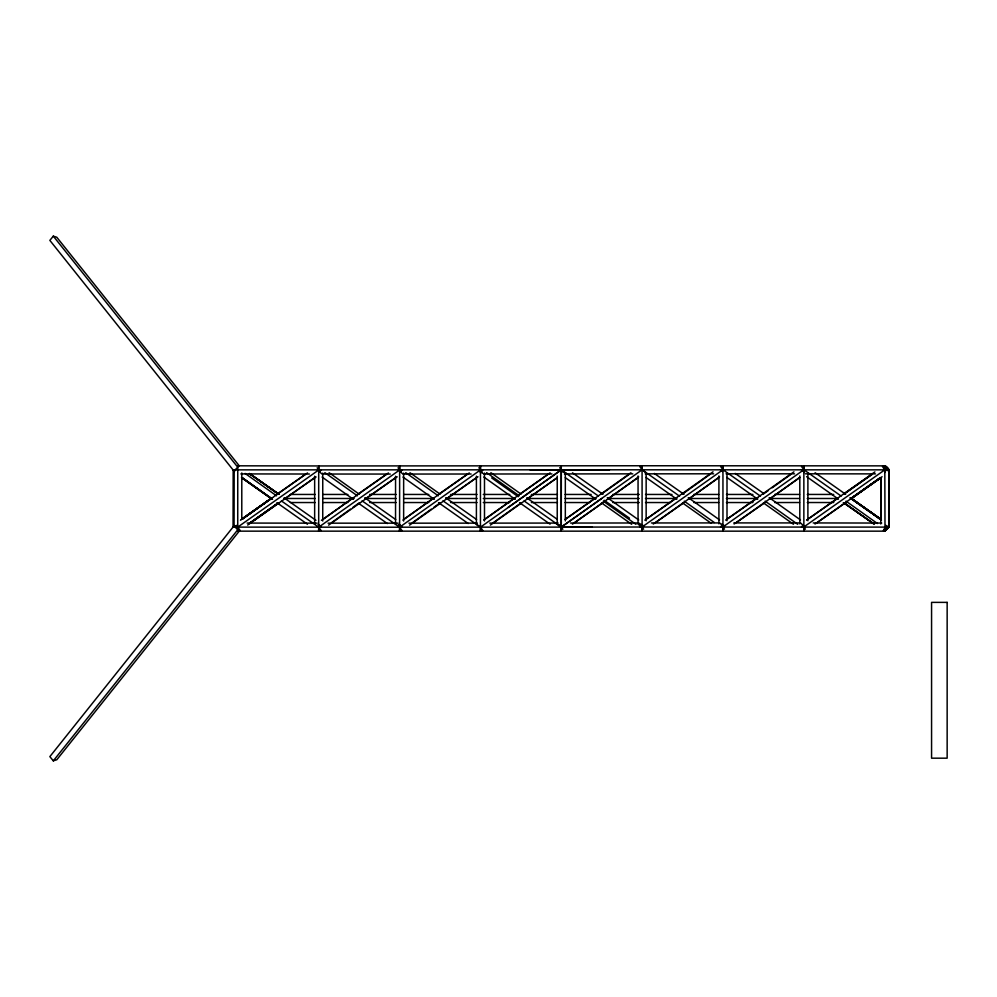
<?xml version="1.0" encoding="UTF-8"?>
<svg xmlns="http://www.w3.org/2000/svg" width="997" height="997" viewBox="0 0 997 997"><rect width="100%" height="100%" fill="white"/><g stroke="black" fill="none" stroke-linecap="round" stroke-linejoin="round"><path stroke-width="1.5" d="M398.052 467.805L399.635 469.986L399.598 531.264L399.66 527.226L233.697 527.114L233.485 469.911L233.435 527.126L233.709 469.861L642.068 469.799L642.093 465.749L885.062 465.861M241.785 519.375L241.797 472.952M314.653 524.11L314.653 476.18M321.034 530.504L318.728 527.176L318.716 524.509L318.691 531.251L318.704 465.948L237.76 465.811L237.735 531.152L885.012 531.164L884.813 469.849C880.862 459.193 895.692 473.862 884.813 469.849L642.043 469.799L642.093 465.749L318.704 465.948L318.728 469.998L321.034 473.301M322.741 521.02L322.754 473.089M395.547 524.135L395.56 476.205M403.635 521.045L403.648 473.114M476.404 524.098L476.404 476.155M559.716 467.68L561.299 469.861L561.274 531.152L561.274 465.836L561.249 469.874L480.467 527.176L480.454 531.227L480.442 465.923L480.517 469.961M484.492 520.995L484.492 473.052M557.223 524.011L557.236 476.068M565.324 520.92L565.324 472.977M638.055 523.923L638.055 475.98M639.762 466.496L642.08 469.811L642.105 531.065L642.043 527.014L889.075 527.114L889.1 469.911L889 527.114L884.887 531.164L888.875 527.101L889.112 469.923L885.062 467.568M646.143 520.833L646.143 472.89M718.912 523.861L718.912 475.93M722.95 469.737L722.95 526.939L724.495 529.17M727 520.77L727 472.84M799.806 523.886L799.806 475.955M803.856 469.749L803.856 531.015L803.831 526.977L801.526 523.674M807.894 520.795L807.894 472.852M880.762 524.011L880.762 477.588L880.825 519.387L880.85 493.104M886.333 469.911L889.1 469.923L884.987 467.581L889.1 469.911L888.925 527.114L884.813 529.432L889.05 527.126L885.024 529.444M880.8 519.362L880.85 508.545M884.8 531.152L884.838 527.101M53.315 760.848L237.747 529.781L234.27 525.544L49.85 756.623L53.315 760.848L56.792 759.751L239.268 531.114M53.315 236.152L49.85 240.377L234.283 471.431L237.747 467.194L53.315 236.152L56.792 237.249L239.28 465.861M883.716 529.494L885.785 527.65M639.725 527.014L641.732 525.257M883.379 530.616L887.367 527.114M235.404 469.861L237.398 468.104M319.09 471.743L321.096 469.998M399.984 471.768L401.99 470.011M480.816 471.718L482.822 469.961M720.557 526.964L722.563 525.207M801.463 526.977L803.47 525.22M884.165 529.731L887.168 527.101M883.604 530.728L887.741 527.114M323.315 519.213L353.362 497.69M331.602 522.627L350.383 509.168M352.888 507.373L359.144 502.887M402.962 520.135L434.268 497.69M412.509 522.64L431.29 509.18M433.795 507.386L440.051 502.899M682.496 494.101L710.038 474.335M688.291 499.298L719.585 476.84M763.403 494.088L768.4 490.499M772.164 487.807L790.945 474.348M769.186 499.298L799.233 477.75M483.832 520.098L515.25 497.69M493.403 522.615L521.057 502.899M601.503 494.101L629.144 474.373M607.31 499.31L638.728 476.878M242.383 519.138L272.53 497.677M249.449 523.462L278.35 502.887M871.852 474.398L843.3 494.3M850.005 499.298L880.177 477.825M242.159 477.887L271.209 498.425L241.498 519.35L270.586 498.774M242.171 519.138L271.209 498.562M270.723 508.258L249.262 523.462L278.063 503.011M273.253 506.464L278.3 502.887M249.948 523.263L279.123 502.7M403.573 519.449L469.275 472.927M401.928 530.529L399.623 527.201L480.479 469.936L478.909 467.755M409.518 525.157L477.737 476.84M484.417 519.412L550.095 472.852M490.362 525.107L557.298 477.65L526.802 499.123M565.249 519.325L630.927 472.765M642.08 469.811L561.261 527.114L554.893 522.64M572.452 524.135L638.13 477.575M644.81 520.135L713.029 471.818M653.284 524.048L718.974 477.526M241.486 519.35L271.82 497.877M240.476 520.235L307.512 472.939M247.667 525.058L315.974 476.865L284.095 499.136M321.42 520.322L388.419 472.964M318.728 527.176L399.635 469.986L401.941 473.313M328.611 525.145L396.881 476.89M508.121 507.436L561.211 469.899L567.53 474.36M601.665 498.5L561.211 527.101L559.703 524.908M725.666 520.085L793.936 471.83M734.141 524.011L799.868 477.538M874.892 471.905L806.585 520.098L838.452 497.839M815.035 524.036L882.083 476.728M852.56 497.528L880.388 477.875L852.447 497.54M850.715 499.111L881.074 477.675M519.599 494.3L548.799 473.725M565.287 519.325L595.757 497.877M573.761 523.263L602.948 502.7M844.085 494.101L872.225 474.335M851.986 497.653L879.853 477.999M276.904 494.288L306.204 473.799M438.618 494.288L467.942 473.787M445.809 499.136L477.675 476.84M646.156 519.238L676.751 497.852M654.618 523.201L683.93 502.7M816.356 523.163L845.63 502.687M357.724 494.288L387.073 473.812M364.902 499.148L396.806 476.89M727.012 519.188L757.645 497.839M736.746 522.266L764.824 502.7M233.697 527.126L236.738 525.369M883.94 529.719L886.657 528.285M564.389 473.924L632.783 473.849M570.596 523.051L638.99 522.976M530.092 469.899L609.441 469.899M726.065 473.799L794.522 473.812M402.713 474.061L471.12 474.011M483.557 474.011L551.952 473.936M645.209 473.837L713.628 473.799M321.819 474.036L390.263 474.061M290.389 494.45L315.251 494.45M323.016 494.45L347.878 494.45M369.65 494.45L396.096 494.45M403.885 494.45L428.772 494.45M450.569 494.45L477.052 494.45M483.283 494.45L509.766 494.45M531.389 494.45L557.448 494.45M565.112 494.45L591.159 494.45M612.794 494.45L639.276 494.45M645.508 494.45L671.99 494.45M693.775 494.45L718.675 494.45M726.452 494.45L752.897 494.45M774.669 494.437L799.532 494.437M807.296 494.437L833.716 494.437M284.232 498.488L315.301 498.488M323.078 498.488L354.159 498.5M365.052 498.5L396.158 498.5M403.947 498.5L433.508 498.5M445.946 498.5L477.089 498.5M483.321 498.5L514.477 498.5M526.79 498.5L557.448 498.5M565.112 498.5L595.757 498.5M608.07 498.5L639.227 498.5M645.458 498.5L676.614 498.5M689.052 498.5L718.613 498.488M726.389 498.488L757.508 498.488M769.946 498.488L799.469 498.488M807.246 498.488L838.315 498.488M290.389 502.538L315.251 502.538M323.016 502.538L347.878 502.538M369.65 502.538L396.096 502.538M403.885 502.538L428.772 502.538M450.569 502.538L477.052 502.538M483.283 502.538L509.766 502.538M531.389 502.538L557.448 502.538M565.112 502.538L589.626 502.538M612.794 502.538L639.276 502.538M645.508 502.538L670.433 502.538M693.775 502.538L718.675 502.538M726.452 502.538L752.897 502.538M774.669 502.538L799.532 502.525M807.296 502.525L833.716 502.525M733.842 522.914L800.741 522.927M651.427 522.964L719.834 522.914M328.025 523.163L398.04 523.176M408.92 523.176L477.339 523.138M489.764 523.126L558.158 523.064M889.075 527.114L886.233 527.114L889.05 527.126L885.822 525.357M398.052 525.02L399.623 527.201L592.33 527.101M805.402 473.812L875.466 473.887M240.863 473.911L309.357 474.024M813.203 522.939L881.709 523.051M247.094 523.076L317.146 523.151M884.825 467.568L889.037 469.911M888.875 469.899L888.925 527.114L888.85 469.849L884.813 465.798L884.8 472.541M643.726 525.868L639.775 523.699L643.651 529.22M478.822 471.107L482.772 473.276L480.479 469.936M724.582 525.818L720.632 523.637L722.912 526.977L803.819 469.786L803.856 465.724L803.831 472.466L803.819 469.761L801.513 466.459M735.175 473.413L763.64 493.44M724.57 470.883L760.449 496.145M726.813 477.413L757.745 499.185M654.319 473.438L683.979 494.313M643.713 470.933L679.568 496.157M645.956 477.451L676.851 499.198M572.49 472.827L602.948 494.3M562.919 471.033L598.449 496.07M565.287 477.663L595.757 499.123M526.802 497.877L557.261 519.325M524.098 500.918L559.629 525.942M519.611 502.7L550.057 524.148M445.696 497.802L476.591 519.524M442.992 500.83L478.834 526.042M438.568 502.675L468.229 523.537M364.802 497.802L395.734 519.562M362.098 500.843L397.977 526.092M358.908 503.547L387.372 523.562M284.108 497.877L315.937 520.309M281.428 500.943L317.071 526.067M276.892 502.7L307.45 524.223M851.762 498.774L880.962 519.35M815.097 472.74L845.643 494.275M851.986 499.36L870.979 512.77M873.509 514.552L879.84 519.026M805.476 470.908L841.119 496.032M844.359 503.011L873.472 523.575M843.3 502.7L873.272 523.462M806.61 476.666L838.44 499.098M643.377 470.796L645.906 472.578M604.194 500.282L629.481 518.166M638.329 524.422L640.847 526.204M491.683 477.937L518.228 496.718M476.516 524.422L480.305 527.101M249.923 473.749L279.123 494.3M279.048 494.3L249.25 473.55L278.3 494.088M242.583 477.999L270.436 497.653M241.461 477.688L271.832 499.111M851.937 498.774L881.036 519.35L850.715 497.864M852.56 499.46L880.363 519.138M607.298 497.665L638.703 519.948M603.285 501.167L635.961 524.335M601.515 502.899L631.674 524.285M490.885 472.703L521.045 494.101M486.586 472.64L519.263 495.821M483.844 477.04L515.262 499.335M850.005 497.665L881.435 520.023M846.004 501.167L877.435 523.525M844.197 502.874L874.369 524.335M769.173 497.653L800.466 519.911M765.16 501.155L797.712 524.297M763.415 502.887L793.462 524.248M688.266 497.653L719.56 519.886M684.254 501.167L714.301 522.515M682.521 502.899L711.31 523.35M409.991 472.74L440.038 494.101M405.754 472.69L438.294 495.833M402.987 477.089L434.281 499.335M329.097 472.715L359.132 494.101M324.848 472.665L357.4 495.821M322.081 477.065L353.387 499.335M249.449 473.513L278.35 494.101M245.125 473.438L276.543 495.808M242.383 477.837L272.53 499.31M801.476 469.761L804.492 472.391M720.582 469.749L722.588 471.506M398.962 524.596L401.965 527.226M318.055 524.584L321.071 527.201M883.616 466.297L887.754 469.911M884.165 467.219L887.156 469.849M235.392 527.114L237.386 528.859M883.404 466.409L887.405 469.911M562.831 529.307L561.261 527.114L642.068 527.014L722.925 469.774L720.619 466.446M805.402 529.183L803.831 526.989L884.788 469.861L882.482 466.546M317.158 467.792L318.728 469.986L237.76 527.101L240.078 530.416M561.299 469.861L562.844 472.08M480.467 527.176L482.785 530.491M399.66 527.226L399.623 524.522L399.647 527.226M722.95 465.711L722.9 469.749L722.95 465.711M947.15 602.375L931.572 602.375L931.572 758.181L947.15 758.181L947.15 602.375M722.95 531.002L722.887 526.964L722.95 531.002M399.66 470.011L399.598 465.973L399.66 470.011"/></g></svg>
